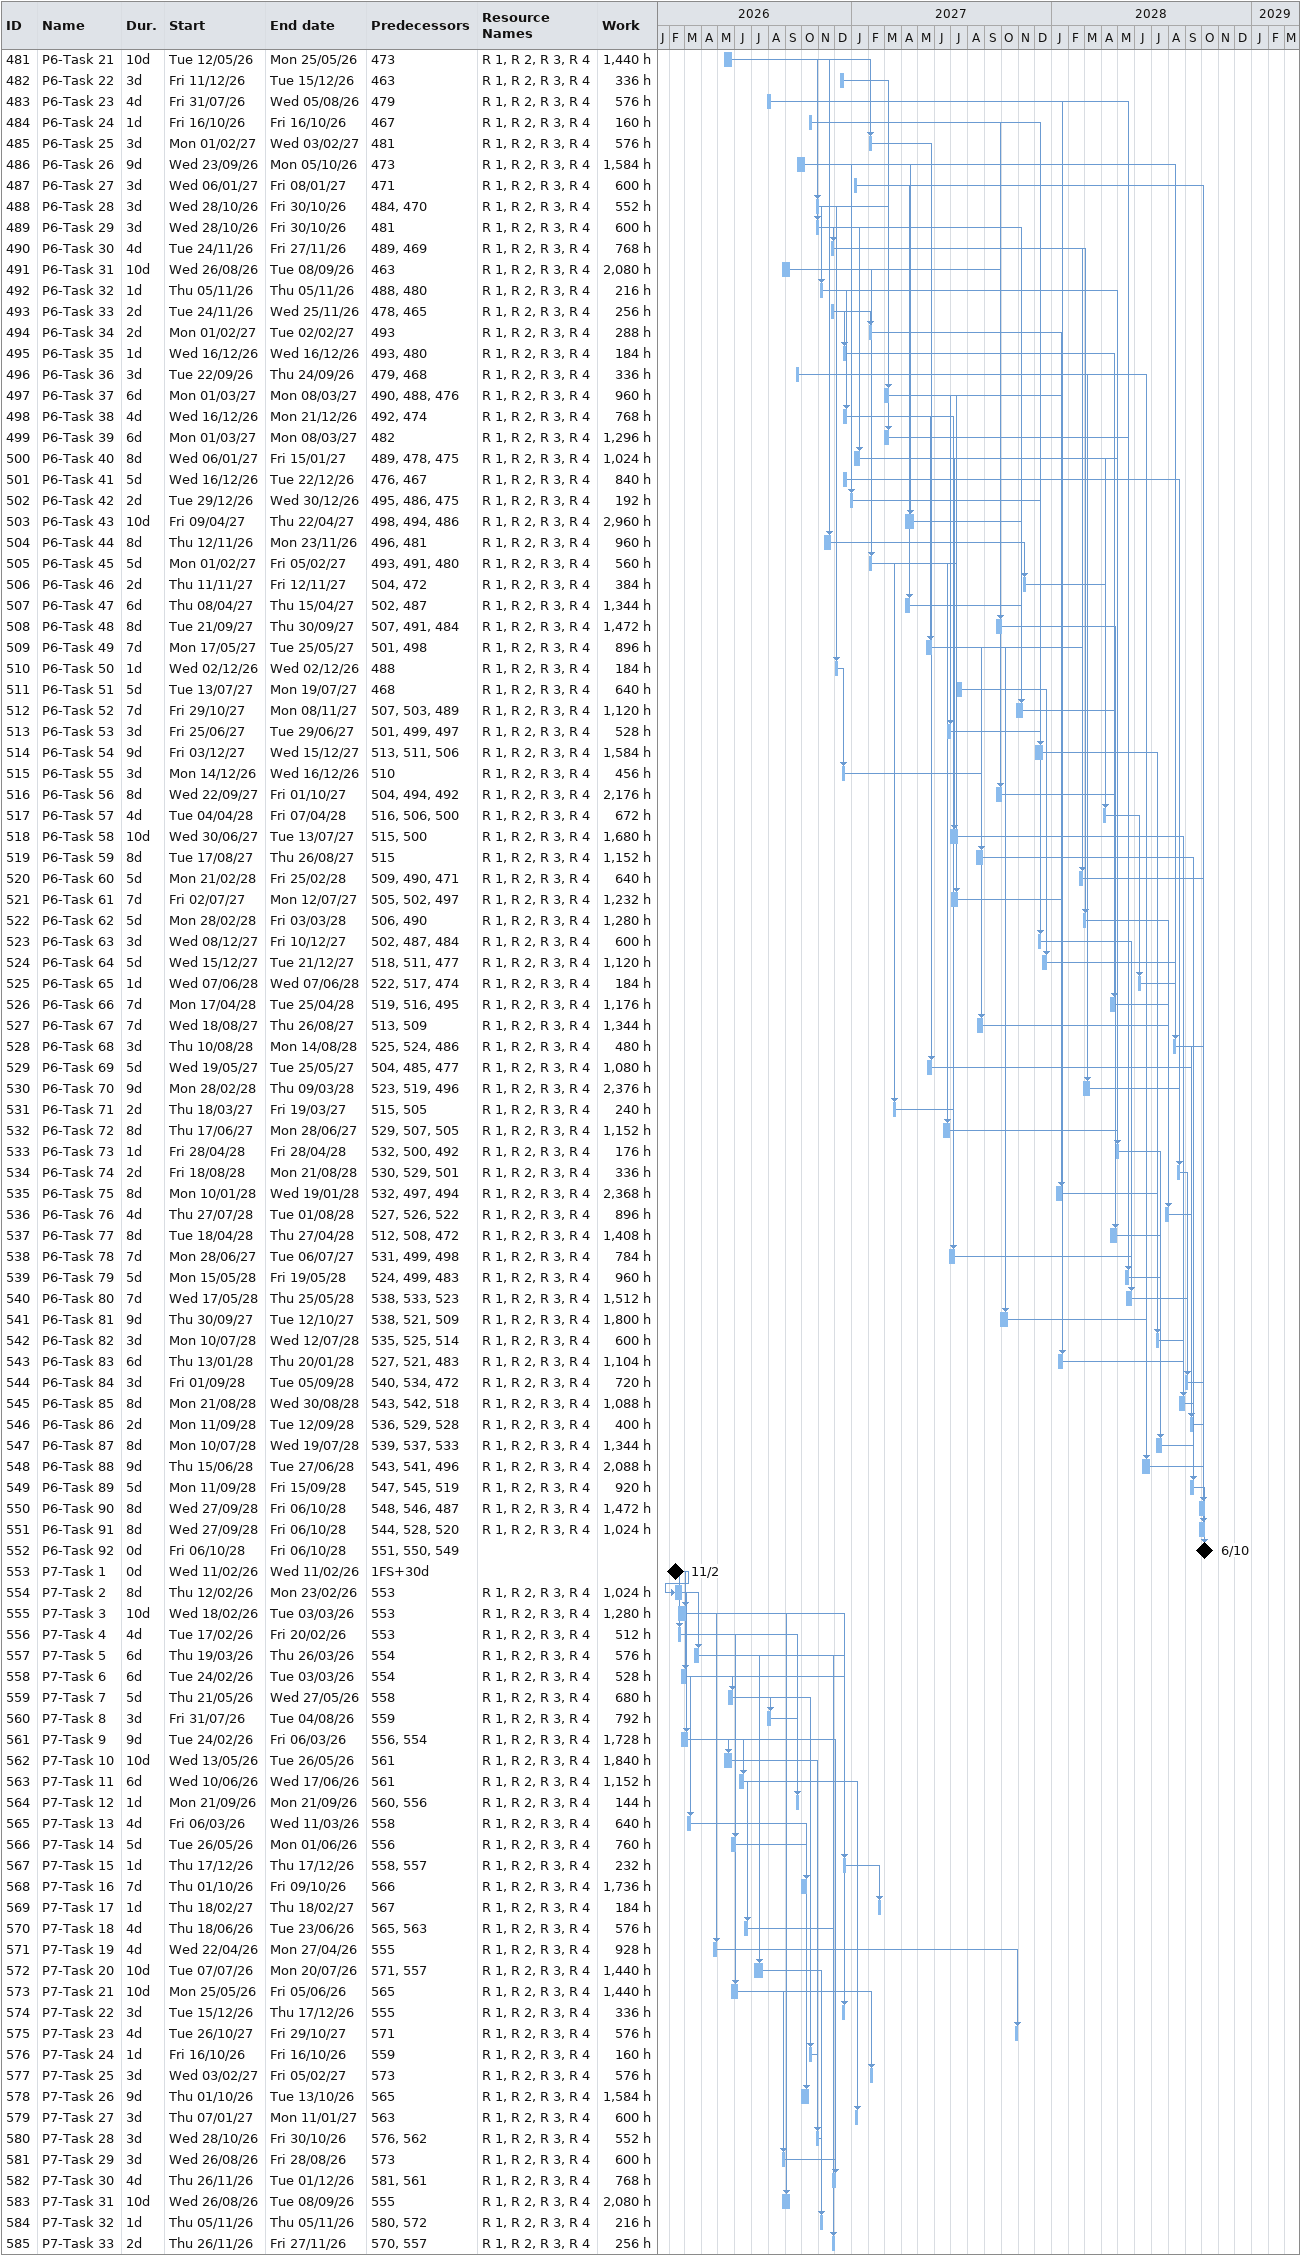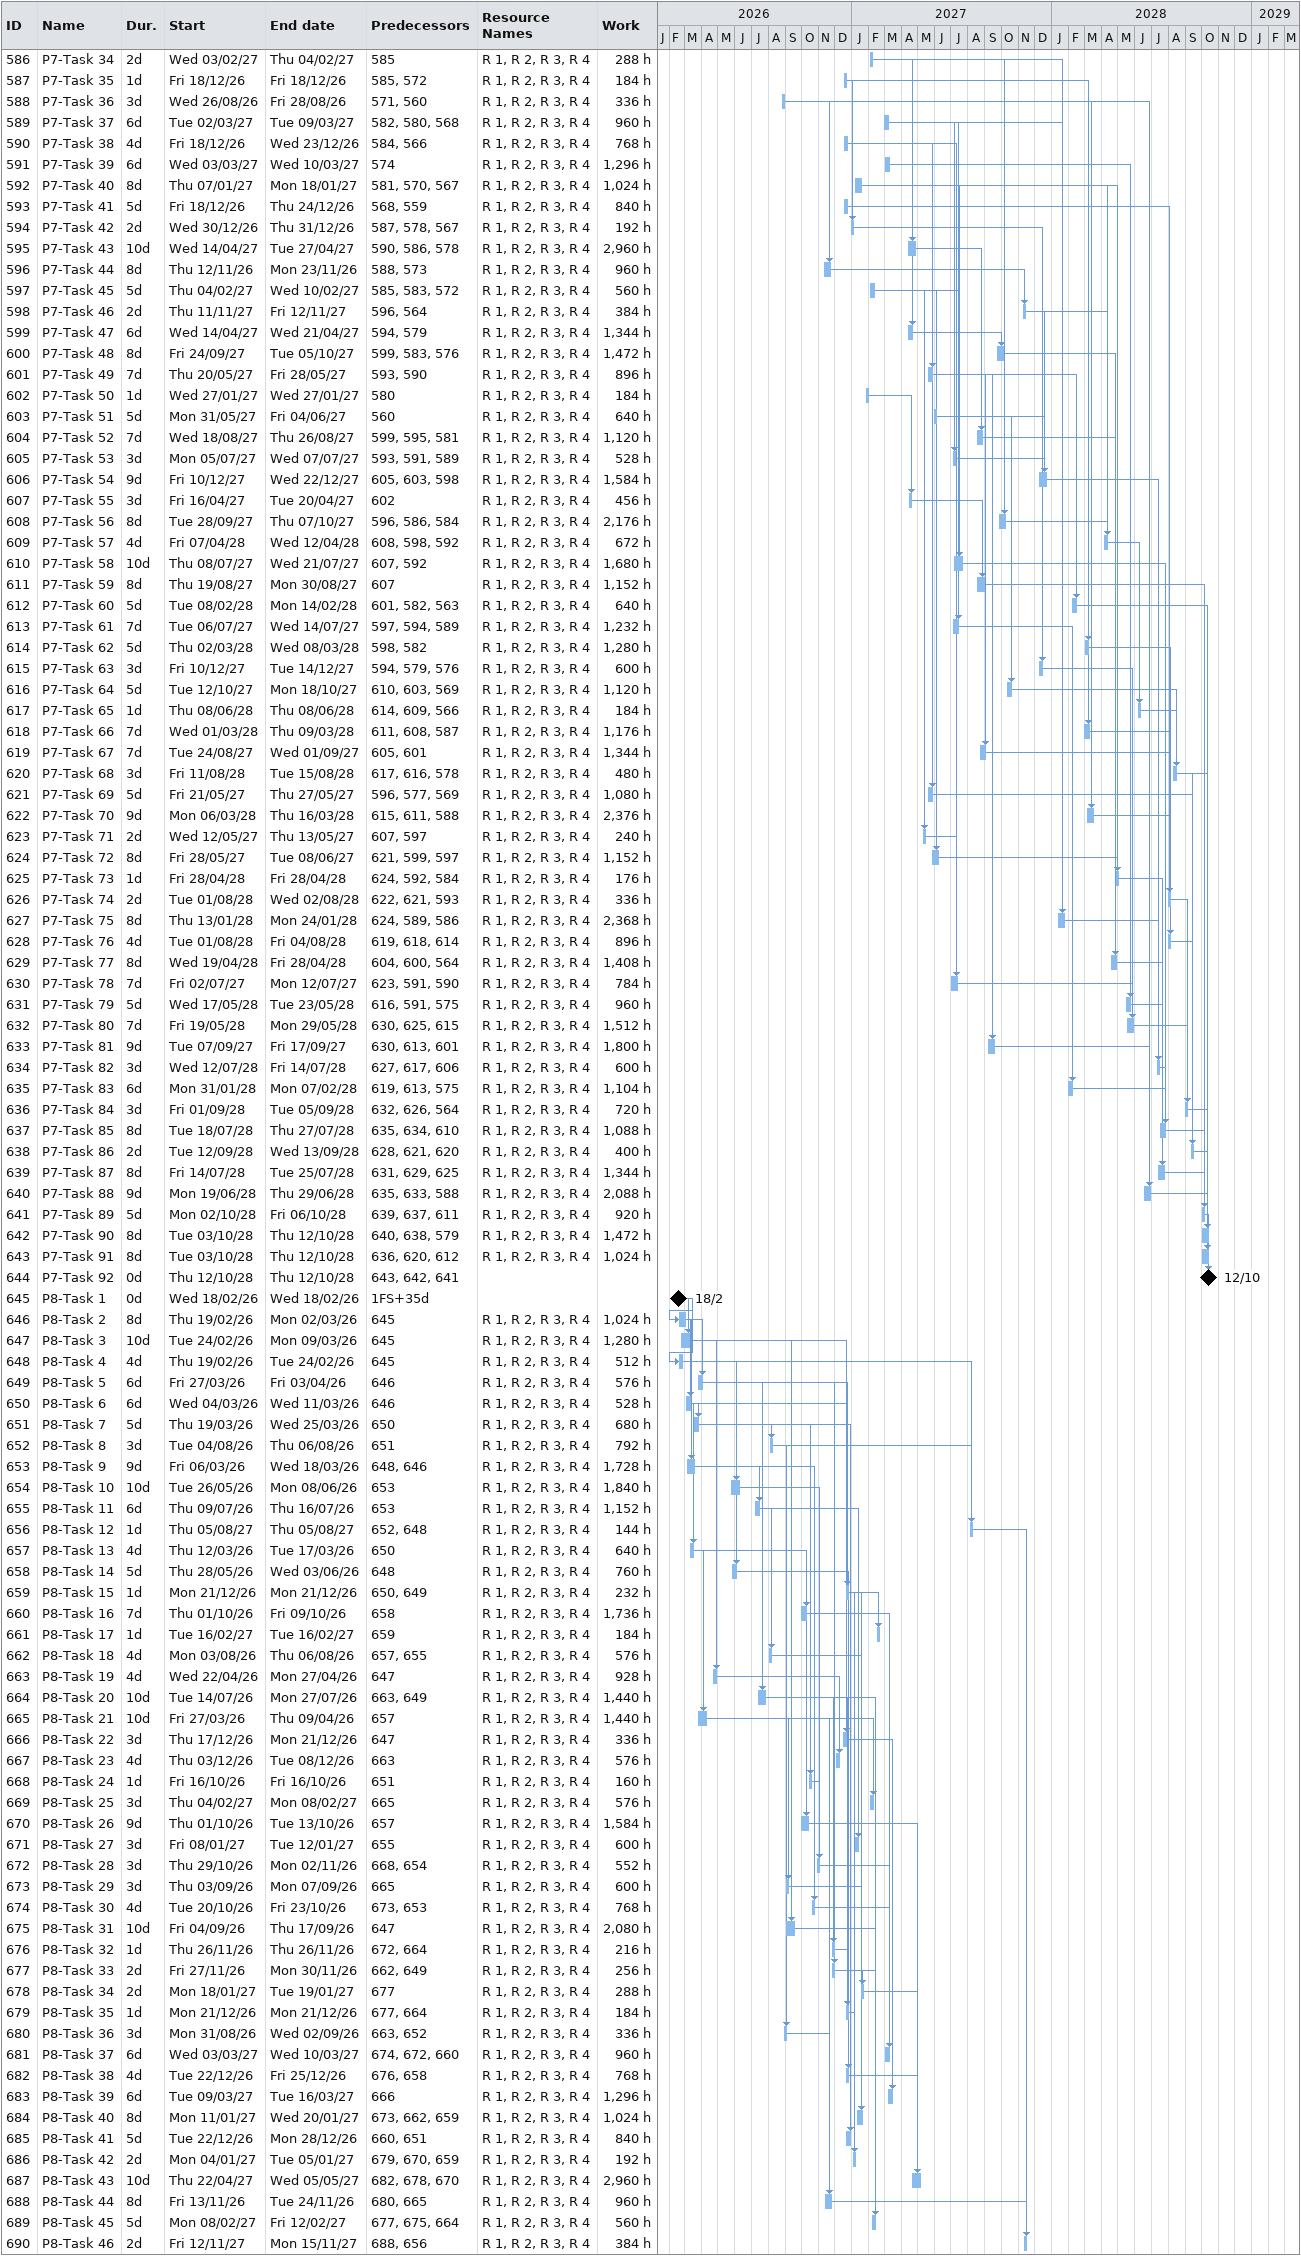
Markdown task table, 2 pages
| ID | Task | Duration | Start | Finish | Predecessors | Resources | Work (h) |
|---|---|---|---|---|---|---|---|
| 481 | P6-Task 21 | 10d | 2026-05-12 | 2026-05-25 | 473 | R 1, R 2, R 3, R 4 | 1440 |
| 482 | P6-Task 22 | 3d | 2026-12-11 | 2026-12-15 | 463 | R 1, R 2, R 3, R 4 | 336 |
| 483 | P6-Task 23 | 4d | 2026-07-31 | 2026-08-05 | 479 | R 1, R 2, R 3, R 4 | 576 |
| 484 | P6-Task 24 | 1d | 2026-10-16 | 2026-10-16 | 467 | R 1, R 2, R 3, R 4 | 160 |
| 485 | P6-Task 25 | 3d | 2027-02-01 | 2027-02-03 | 481 | R 1, R 2, R 3, R 4 | 576 |
| 486 | P6-Task 26 | 9d | 2026-09-23 | 2026-10-05 | 473 | R 1, R 2, R 3, R 4 | 1584 |
| 487 | P6-Task 27 | 3d | 2027-01-06 | 2027-01-08 | 471 | R 1, R 2, R 3, R 4 | 600 |
| 488 | P6-Task 28 | 3d | 2026-10-28 | 2026-10-30 | 484, 470 | R 1, R 2, R 3, R 4 | 552 |
| 489 | P6-Task 29 | 3d | 2026-10-28 | 2026-10-30 | 481 | R 1, R 2, R 3, R 4 | 600 |
| 490 | P6-Task 30 | 4d | 2026-11-24 | 2026-11-27 | 489, 469 | R 1, R 2, R 3, R 4 | 768 |
| 491 | P6-Task 31 | 10d | 2026-08-26 | 2026-09-08 | 463 | R 1, R 2, R 3, R 4 | 2080 |
| 492 | P6-Task 32 | 1d | 2026-11-05 | 2026-11-05 | 488, 480 | R 1, R 2, R 3, R 4 | 216 |
| 493 | P6-Task 33 | 2d | 2026-11-24 | 2026-11-25 | 478, 465 | R 1, R 2, R 3, R 4 | 256 |
| 494 | P6-Task 34 | 2d | 2027-02-01 | 2027-02-02 | 493 | R 1, R 2, R 3, R 4 | 288 |
| 495 | P6-Task 35 | 1d | 2026-12-16 | 2026-12-16 | 493, 480 | R 1, R 2, R 3, R 4 | 184 |
| 496 | P6-Task 36 | 3d | 2026-09-22 | 2026-09-24 | 479, 468 | R 1, R 2, R 3, R 4 | 336 |
| 497 | P6-Task 37 | 6d | 2027-03-01 | 2027-03-08 | 490, 488, 476 | R 1, R 2, R 3, R 4 | 960 |
| 498 | P6-Task 38 | 4d | 2026-12-16 | 2026-12-21 | 492, 474 | R 1, R 2, R 3, R 4 | 768 |
| 499 | P6-Task 39 | 6d | 2027-03-01 | 2027-03-08 | 482 | R 1, R 2, R 3, R 4 | 1296 |
| 500 | P6-Task 40 | 8d | 2027-01-06 | 2027-01-15 | 489, 478, 475 | R 1, R 2, R 3, R 4 | 1024 |
| 501 | P6-Task 41 | 5d | 2026-12-16 | 2026-12-22 | 476, 467 | R 1, R 2, R 3, R 4 | 840 |
| 502 | P6-Task 42 | 2d | 2026-12-29 | 2026-12-30 | 495, 486, 475 | R 1, R 2, R 3, R 4 | 192 |
| 503 | P6-Task 43 | 10d | 2027-04-09 | 2027-04-22 | 498, 494, 486 | R 1, R 2, R 3, R 4 | 2960 |
| 504 | P6-Task 44 | 8d | 2026-11-12 | 2026-11-23 | 496, 481 | R 1, R 2, R 3, R 4 | 960 |
| 505 | P6-Task 45 | 5d | 2027-02-01 | 2027-02-05 | 493, 491, 480 | R 1, R 2, R 3, R 4 | 560 |
| 506 | P6-Task 46 | 2d | 2027-11-11 | 2027-11-12 | 504, 472 | R 1, R 2, R 3, R 4 | 384 |
| 507 | P6-Task 47 | 6d | 2027-04-08 | 2027-04-15 | 502, 487 | R 1, R 2, R 3, R 4 | 1344 |
| 508 | P6-Task 48 | 8d | 2027-09-21 | 2027-09-30 | 507, 491, 484 | R 1, R 2, R 3, R 4 | 1472 |
| 509 | P6-Task 49 | 7d | 2027-05-17 | 2027-05-25 | 501, 498 | R 1, R 2, R 3, R 4 | 896 |
| 510 | P6-Task 50 | 1d | 2026-12-02 | 2026-12-02 | 488 | R 1, R 2, R 3, R 4 | 184 |
| 511 | P6-Task 51 | 5d | 2027-07-13 | 2027-07-19 | 468 | R 1, R 2, R 3, R 4 | 640 |
| 512 | P6-Task 52 | 7d | 2027-10-29 | 2027-11-08 | 507, 503, 489 | R 1, R 2, R 3, R 4 | 1120 |
| 513 | P6-Task 53 | 3d | 2027-06-25 | 2027-06-29 | 501, 499, 497 | R 1, R 2, R 3, R 4 | 528 |
| 514 | P6-Task 54 | 9d | 2027-12-03 | 2027-12-15 | 513, 511, 506 | R 1, R 2, R 3, R 4 | 1584 |
| 515 | P6-Task 55 | 3d | 2026-12-14 | 2026-12-16 | 510 | R 1, R 2, R 3, R 4 | 456 |
| 516 | P6-Task 56 | 8d | 2027-09-22 | 2027-10-01 | 504, 494, 492 | R 1, R 2, R 3, R 4 | 2176 |
| 517 | P6-Task 57 | 4d | 2028-04-04 | 2028-04-07 | 516, 506, 500 | R 1, R 2, R 3, R 4 | 672 |
| 518 | P6-Task 58 | 10d | 2027-06-30 | 2027-07-13 | 515, 500 | R 1, R 2, R 3, R 4 | 1680 |
| 519 | P6-Task 59 | 8d | 2027-08-17 | 2027-08-26 | 515 | R 1, R 2, R 3, R 4 | 1152 |
| 520 | P6-Task 60 | 5d | 2028-02-21 | 2028-02-25 | 509, 490, 471 | R 1, R 2, R 3, R 4 | 640 |
| 521 | P6-Task 61 | 7d | 2027-07-02 | 2027-07-12 | 505, 502, 497 | R 1, R 2, R 3, R 4 | 1232 |
| 522 | P6-Task 62 | 5d | 2028-02-28 | 2028-03-03 | 506, 490 | R 1, R 2, R 3, R 4 | 1280 |
| 523 | P6-Task 63 | 3d | 2027-12-08 | 2027-12-10 | 502, 487, 484 | R 1, R 2, R 3, R 4 | 600 |
| 524 | P6-Task 64 | 5d | 2027-12-15 | 2027-12-21 | 518, 511, 477 | R 1, R 2, R 3, R 4 | 1120 |
| 525 | P6-Task 65 | 1d | 2028-06-07 | 2028-06-07 | 522, 517, 474 | R 1, R 2, R 3, R 4 | 184 |
| 526 | P6-Task 66 | 7d | 2028-04-17 | 2028-04-25 | 519, 516, 495 | R 1, R 2, R 3, R 4 | 1176 |
| 527 | P6-Task 67 | 7d | 2027-08-18 | 2027-08-26 | 513, 509 | R 1, R 2, R 3, R 4 | 1344 |
| 528 | P6-Task 68 | 3d | 2028-08-10 | 2028-08-14 | 525, 524, 486 | R 1, R 2, R 3, R 4 | 480 |
| 529 | P6-Task 69 | 5d | 2027-05-19 | 2027-05-25 | 504, 485, 477 | R 1, R 2, R 3, R 4 | 1080 |
| 530 | P6-Task 70 | 9d | 2028-02-28 | 2028-03-09 | 523, 519, 496 | R 1, R 2, R 3, R 4 | 2376 |
| 531 | P6-Task 71 | 2d | 2027-03-18 | 2027-03-19 | 515, 505 | R 1, R 2, R 3, R 4 | 240 |
| 532 | P6-Task 72 | 8d | 2027-06-17 | 2027-06-28 | 529, 507, 505 | R 1, R 2, R 3, R 4 | 1152 |
| 533 | P6-Task 73 | 1d | 2028-04-28 | 2028-04-28 | 532, 500, 492 | R 1, R 2, R 3, R 4 | 176 |
| 534 | P6-Task 74 | 2d | 2028-08-18 | 2028-08-21 | 530, 529, 501 | R 1, R 2, R 3, R 4 | 336 |
| 535 | P6-Task 75 | 8d | 2028-01-10 | 2028-01-19 | 532, 497, 494 | R 1, R 2, R 3, R 4 | 2368 |
| 536 | P6-Task 76 | 4d | 2028-07-27 | 2028-08-01 | 527, 526, 522 | R 1, R 2, R 3, R 4 | 896 |
| 537 | P6-Task 77 | 8d | 2028-04-18 | 2028-04-27 | 512, 508, 472 | R 1, R 2, R 3, R 4 | 1408 |
| 538 | P6-Task 78 | 7d | 2027-06-28 | 2027-07-06 | 531, 499, 498 | R 1, R 2, R 3, R 4 | 784 |
| 539 | P6-Task 79 | 5d | 2028-05-15 | 2028-05-19 | 524, 499, 483 | R 1, R 2, R 3, R 4 | 960 |
| 540 | P6-Task 80 | 7d | 2028-05-17 | 2028-05-25 | 538, 533, 523 | R 1, R 2, R 3, R 4 | 1512 |
| 541 | P6-Task 81 | 9d | 2027-09-30 | 2027-10-12 | 538, 521, 509 | R 1, R 2, R 3, R 4 | 1800 |
| 542 | P6-Task 82 | 3d | 2028-07-10 | 2028-07-12 | 535, 525, 514 | R 1, R 2, R 3, R 4 | 600 |
| 543 | P6-Task 83 | 6d | 2028-01-13 | 2028-01-20 | 527, 521, 483 | R 1, R 2, R 3, R 4 | 1104 |
| 544 | P6-Task 84 | 3d | 2028-09-01 | 2028-09-05 | 540, 534, 472 | R 1, R 2, R 3, R 4 | 720 |
| 545 | P6-Task 85 | 8d | 2028-08-21 | 2028-08-30 | 543, 542, 518 | R 1, R 2, R 3, R 4 | 1088 |
| 546 | P6-Task 86 | 2d | 2028-09-11 | 2028-09-12 | 536, 529, 528 | R 1, R 2, R 3, R 4 | 400 |
| 547 | P6-Task 87 | 8d | 2028-07-10 | 2028-07-19 | 539, 537, 533 | R 1, R 2, R 3, R 4 | 1344 |
| 548 | P6-Task 88 | 9d | 2028-06-15 | 2028-06-27 | 543, 541, 496 | R 1, R 2, R 3, R 4 | 2088 |
| 549 | P6-Task 89 | 5d | 2028-09-11 | 2028-09-15 | 547, 545, 519 | R 1, R 2, R 3, R 4 | 920 |
| 550 | P6-Task 90 | 8d | 2028-09-27 | 2028-10-06 | 548, 546, 487 | R 1, R 2, R 3, R 4 | 1472 |
| 551 | P6-Task 91 | 8d | 2028-09-27 | 2028-10-06 | 544, 528, 520 | R 1, R 2, R 3, R 4 | 1024 |
| 552 | P6-Task 92 | 0d | 2028-10-06 | 2028-10-06 | 551, 550, 549 |  |  |
| 553 | P7-Task 1 | 0d | 2026-02-11 | 2026-02-11 | 1FS+30d |  |  |
| 554 | P7-Task 2 | 8d | 2026-02-12 | 2026-02-23 | 553 | R 1, R 2, R 3, R 4 | 1024 |
| 555 | P7-Task 3 | 10d | 2026-02-18 | 2026-03-03 | 553 | R 1, R 2, R 3, R 4 | 1280 |
| 556 | P7-Task 4 | 4d | 2026-02-17 | 2026-02-20 | 553 | R 1, R 2, R 3, R 4 | 512 |
| 557 | P7-Task 5 | 6d | 2026-03-19 | 2026-03-26 | 554 | R 1, R 2, R 3, R 4 | 576 |
| 558 | P7-Task 6 | 6d | 2026-02-24 | 2026-03-03 | 554 | R 1, R 2, R 3, R 4 | 528 |
| 559 | P7-Task 7 | 5d | 2026-05-21 | 2026-05-27 | 558 | R 1, R 2, R 3, R 4 | 680 |
| 560 | P7-Task 8 | 3d | 2026-07-31 | 2026-08-04 | 559 | R 1, R 2, R 3, R 4 | 792 |
| 561 | P7-Task 9 | 9d | 2026-02-24 | 2026-03-06 | 556, 554 | R 1, R 2, R 3, R 4 | 1728 |
| 562 | P7-Task 10 | 10d | 2026-05-13 | 2026-05-26 | 561 | R 1, R 2, R 3, R 4 | 1840 |
| 563 | P7-Task 11 | 6d | 2026-06-10 | 2026-06-17 | 561 | R 1, R 2, R 3, R 4 | 1152 |
| 564 | P7-Task 12 | 1d | 2026-09-21 | 2026-09-21 | 560, 556 | R 1, R 2, R 3, R 4 | 144 |
| 565 | P7-Task 13 | 4d | 2026-03-06 | 2026-03-11 | 558 | R 1, R 2, R 3, R 4 | 640 |
| 566 | P7-Task 14 | 5d | 2026-05-26 | 2026-06-01 | 556 | R 1, R 2, R 3, R 4 | 760 |
| 567 | P7-Task 15 | 1d | 2026-12-17 | 2026-12-17 | 558, 557 | R 1, R 2, R 3, R 4 | 232 |
| 568 | P7-Task 16 | 7d | 2026-10-01 | 2026-10-09 | 566 | R 1, R 2, R 3, R 4 | 1736 |
| 569 | P7-Task 17 | 1d | 2027-02-18 | 2027-02-18 | 567 | R 1, R 2, R 3, R 4 | 184 |
| 570 | P7-Task 18 | 4d | 2026-06-18 | 2026-06-23 | 565, 563 | R 1, R 2, R 3, R 4 | 576 |
| 571 | P7-Task 19 | 4d | 2026-04-22 | 2026-04-27 | 555 | R 1, R 2, R 3, R 4 | 928 |
| 572 | P7-Task 20 | 10d | 2026-07-07 | 2026-07-20 | 571, 557 | R 1, R 2, R 3, R 4 | 1440 |
| 573 | P7-Task 21 | 10d | 2026-05-25 | 2026-06-05 | 565 | R 1, R 2, R 3, R 4 | 1440 |
| 574 | P7-Task 22 | 3d | 2026-12-15 | 2026-12-17 | 555 | R 1, R 2, R 3, R 4 | 336 |
| 575 | P7-Task 23 | 4d | 2027-10-26 | 2027-10-29 | 571 | R 1, R 2, R 3, R 4 | 576 |
| 576 | P7-Task 24 | 1d | 2026-10-16 | 2026-10-16 | 559 | R 1, R 2, R 3, R 4 | 160 |
| 577 | P7-Task 25 | 3d | 2027-02-03 | 2027-02-05 | 573 | R 1, R 2, R 3, R 4 | 576 |
| 578 | P7-Task 26 | 9d | 2026-10-01 | 2026-10-13 | 565 | R 1, R 2, R 3, R 4 | 1584 |
| 579 | P7-Task 27 | 3d | 2027-01-07 | 2027-01-11 | 563 | R 1, R 2, R 3, R 4 | 600 |
| 580 | P7-Task 28 | 3d | 2026-10-28 | 2026-10-30 | 576, 562 | R 1, R 2, R 3, R 4 | 552 |
| 581 | P7-Task 29 | 3d | 2026-08-26 | 2026-08-28 | 573 | R 1, R 2, R 3, R 4 | 600 |
| 582 | P7-Task 30 | 4d | 2026-11-26 | 2026-12-01 | 581, 561 | R 1, R 2, R 3, R 4 | 768 |
| 583 | P7-Task 31 | 10d | 2026-08-26 | 2026-09-08 | 555 | R 1, R 2, R 3, R 4 | 2080 |
| 584 | P7-Task 32 | 1d | 2026-11-05 | 2026-11-05 | 580, 572 | R 1, R 2, R 3, R 4 | 216 |
| 585 | P7-Task 33 | 2d | 2026-11-26 | 2026-11-27 | 570, 557 | R 1, R 2, R 3, R 4 | 256 |
| 586 | P7-Task 34 | 2d | 2027-02-03 | 2027-02-04 | 585 | R 1, R 2, R 3, R 4 | 288 |
| 587 | P7-Task 35 | 1d | 2026-12-18 | 2026-12-18 | 585, 572 | R 1, R 2, R 3, R 4 | 184 |
| 588 | P7-Task 36 | 3d | 2026-08-26 | 2026-08-28 | 571, 560 | R 1, R 2, R 3, R 4 | 336 |
| 589 | P7-Task 37 | 6d | 2027-03-02 | 2027-03-09 | 582, 580, 568 | R 1, R 2, R 3, R 4 | 960 |
| 590 | P7-Task 38 | 4d | 2026-12-18 | 2026-12-23 | 584, 566 | R 1, R 2, R 3, R 4 | 768 |
| 591 | P7-Task 39 | 6d | 2027-03-03 | 2027-03-10 | 574 | R 1, R 2, R 3, R 4 | 1296 |
| 592 | P7-Task 40 | 8d | 2027-01-07 | 2027-01-18 | 581, 570, 567 | R 1, R 2, R 3, R 4 | 1024 |
| 593 | P7-Task 41 | 5d | 2026-12-18 | 2026-12-24 | 568, 559 | R 1, R 2, R 3, R 4 | 840 |
| 594 | P7-Task 42 | 2d | 2026-12-30 | 2026-12-31 | 587, 578, 567 | R 1, R 2, R 3, R 4 | 192 |
| 595 | P7-Task 43 | 10d | 2027-04-14 | 2027-04-27 | 590, 586, 578 | R 1, R 2, R 3, R 4 | 2960 |
| 596 | P7-Task 44 | 8d | 2026-11-12 | 2026-11-23 | 588, 573 | R 1, R 2, R 3, R 4 | 960 |
| 597 | P7-Task 45 | 5d | 2027-02-04 | 2027-02-10 | 585, 583, 572 | R 1, R 2, R 3, R 4 | 560 |
| 598 | P7-Task 46 | 2d | 2027-11-11 | 2027-11-12 | 596, 564 | R 1, R 2, R 3, R 4 | 384 |
| 599 | P7-Task 47 | 6d | 2027-04-14 | 2027-04-21 | 594, 579 | R 1, R 2, R 3, R 4 | 1344 |
| 600 | P7-Task 48 | 8d | 2027-09-24 | 2027-10-05 | 599, 583, 576 | R 1, R 2, R 3, R 4 | 1472 |
| 601 | P7-Task 49 | 7d | 2027-05-20 | 2027-05-28 | 593, 590 | R 1, R 2, R 3, R 4 | 896 |
| 602 | P7-Task 50 | 1d | 2027-01-27 | 2027-01-27 | 580 | R 1, R 2, R 3, R 4 | 184 |
| 603 | P7-Task 51 | 5d | 2027-05-31 | 2027-06-04 | 560 | R 1, R 2, R 3, R 4 | 640 |
| 604 | P7-Task 52 | 7d | 2027-08-18 | 2027-08-26 | 599, 595, 581 | R 1, R 2, R 3, R 4 | 1120 |
| 605 | P7-Task 53 | 3d | 2027-07-05 | 2027-07-07 | 593, 591, 589 | R 1, R 2, R 3, R 4 | 528 |
| 606 | P7-Task 54 | 9d | 2027-12-10 | 2027-12-22 | 605, 603, 598 | R 1, R 2, R 3, R 4 | 1584 |
| 607 | P7-Task 55 | 3d | 2027-04-16 | 2027-04-20 | 602 | R 1, R 2, R 3, R 4 | 456 |
| 608 | P7-Task 56 | 8d | 2027-09-28 | 2027-10-07 | 596, 586, 584 | R 1, R 2, R 3, R 4 | 2176 |
| 609 | P7-Task 57 | 4d | 2028-04-07 | 2028-04-12 | 608, 598, 592 | R 1, R 2, R 3, R 4 | 672 |
| 610 | P7-Task 58 | 10d | 2027-07-08 | 2027-07-21 | 607, 592 | R 1, R 2, R 3, R 4 | 1680 |
| 611 | P7-Task 59 | 8d | 2027-08-19 | 2027-08-30 | 607 | R 1, R 2, R 3, R 4 | 1152 |
| 612 | P7-Task 60 | 5d | 2028-02-08 | 2028-02-14 | 601, 582, 563 | R 1, R 2, R 3, R 4 | 640 |
| 613 | P7-Task 61 | 7d | 2027-07-06 | 2027-07-14 | 597, 594, 589 | R 1, R 2, R 3, R 4 | 1232 |
| 614 | P7-Task 62 | 5d | 2028-03-02 | 2028-03-08 | 598, 582 | R 1, R 2, R 3, R 4 | 1280 |
| 615 | P7-Task 63 | 3d | 2027-12-10 | 2027-12-14 | 594, 579, 576 | R 1, R 2, R 3, R 4 | 600 |
| 616 | P7-Task 64 | 5d | 2027-10-12 | 2027-10-18 | 610, 603, 569 | R 1, R 2, R 3, R 4 | 1120 |
| 617 | P7-Task 65 | 1d | 2028-06-08 | 2028-06-08 | 614, 609, 566 | R 1, R 2, R 3, R 4 | 184 |
| 618 | P7-Task 66 | 7d | 2028-03-01 | 2028-03-09 | 611, 608, 587 | R 1, R 2, R 3, R 4 | 1176 |
| 619 | P7-Task 67 | 7d | 2027-08-24 | 2027-09-01 | 605, 601 | R 1, R 2, R 3, R 4 | 1344 |
| 620 | P7-Task 68 | 3d | 2028-08-11 | 2028-08-15 | 617, 616, 578 | R 1, R 2, R 3, R 4 | 480 |
| 621 | P7-Task 69 | 5d | 2027-05-21 | 2027-05-27 | 596, 577, 569 | R 1, R 2, R 3, R 4 | 1080 |
| 622 | P7-Task 70 | 9d | 2028-03-06 | 2028-03-16 | 615, 611, 588 | R 1, R 2, R 3, R 4 | 2376 |
| 623 | P7-Task 71 | 2d | 2027-05-12 | 2027-05-13 | 607, 597 | R 1, R 2, R 3, R 4 | 240 |
| 624 | P7-Task 72 | 8d | 2027-05-28 | 2027-06-08 | 621, 599, 597 | R 1, R 2, R 3, R 4 | 1152 |
| 625 | P7-Task 73 | 1d | 2028-04-28 | 2028-04-28 | 624, 592, 584 | R 1, R 2, R 3, R 4 | 176 |
| 626 | P7-Task 74 | 2d | 2028-08-01 | 2028-08-02 | 622, 621, 593 | R 1, R 2, R 3, R 4 | 336 |
| 627 | P7-Task 75 | 8d | 2028-01-13 | 2028-01-24 | 624, 589, 586 | R 1, R 2, R 3, R 4 | 2368 |
| 628 | P7-Task 76 | 4d | 2028-08-01 | 2028-08-04 | 619, 618, 614 | R 1, R 2, R 3, R 4 | 896 |
| 629 | P7-Task 77 | 8d | 2028-04-19 | 2028-04-28 | 604, 600, 564 | R 1, R 2, R 3, R 4 | 1408 |
| 630 | P7-Task 78 | 7d | 2027-07-02 | 2027-07-12 | 623, 591, 590 | R 1, R 2, R 3, R 4 | 784 |
| 631 | P7-Task 79 | 5d | 2028-05-17 | 2028-05-23 | 616, 591, 575 | R 1, R 2, R 3, R 4 | 960 |
| 632 | P7-Task 80 | 7d | 2028-05-19 | 2028-05-29 | 630, 625, 615 | R 1, R 2, R 3, R 4 | 1512 |
| 633 | P7-Task 81 | 9d | 2027-09-07 | 2027-09-17 | 630, 613, 601 | R 1, R 2, R 3, R 4 | 1800 |
| 634 | P7-Task 82 | 3d | 2028-07-12 | 2028-07-14 | 627, 617, 606 | R 1, R 2, R 3, R 4 | 600 |
| 635 | P7-Task 83 | 6d | 2028-01-31 | 2028-02-07 | 619, 613, 575 | R 1, R 2, R 3, R 4 | 1104 |
| 636 | P7-Task 84 | 3d | 2028-09-01 | 2028-09-05 | 632, 626, 564 | R 1, R 2, R 3, R 4 | 720 |
| 637 | P7-Task 85 | 8d | 2028-07-18 | 2028-07-27 | 635, 634, 610 | R 1, R 2, R 3, R 4 | 1088 |
| 638 | P7-Task 86 | 2d | 2028-09-12 | 2028-09-13 | 628, 621, 620 | R 1, R 2, R 3, R 4 | 400 |
| 639 | P7-Task 87 | 8d | 2028-07-14 | 2028-07-25 | 631, 629, 625 | R 1, R 2, R 3, R 4 | 1344 |
| 640 | P7-Task 88 | 9d | 2028-06-19 | 2028-06-29 | 635, 633, 588 | R 1, R 2, R 3, R 4 | 2088 |
| 641 | P7-Task 89 | 5d | 2028-10-02 | 2028-10-06 | 639, 637, 611 | R 1, R 2, R 3, R 4 | 920 |
| 642 | P7-Task 90 | 8d | 2028-10-03 | 2028-10-12 | 640, 638, 579 | R 1, R 2, R 3, R 4 | 1472 |
| 643 | P7-Task 91 | 8d | 2028-10-03 | 2028-10-12 | 636, 620, 612 | R 1, R 2, R 3, R 4 | 1024 |
| 644 | P7-Task 92 | 0d | 2028-10-12 | 2028-10-12 | 643, 642, 641 |  |  |
| 645 | P8-Task 1 | 0d | 2026-02-18 | 2026-02-18 | 1FS+35d |  |  |
| 646 | P8-Task 2 | 8d | 2026-02-19 | 2026-03-02 | 645 | R 1, R 2, R 3, R 4 | 1024 |
| 647 | P8-Task 3 | 10d | 2026-02-24 | 2026-03-09 | 645 | R 1, R 2, R 3, R 4 | 1280 |
| 648 | P8-Task 4 | 4d | 2026-02-19 | 2026-02-24 | 645 | R 1, R 2, R 3, R 4 | 512 |
| 649 | P8-Task 5 | 6d | 2026-03-27 | 2026-04-03 | 646 | R 1, R 2, R 3, R 4 | 576 |
| 650 | P8-Task 6 | 6d | 2026-03-04 | 2026-03-11 | 646 | R 1, R 2, R 3, R 4 | 528 |
| 651 | P8-Task 7 | 5d | 2026-03-19 | 2026-03-25 | 650 | R 1, R 2, R 3, R 4 | 680 |
| 652 | P8-Task 8 | 3d | 2026-08-04 | 2026-08-06 | 651 | R 1, R 2, R 3, R 4 | 792 |
| 653 | P8-Task 9 | 9d | 2026-03-06 | 2026-03-18 | 648, 646 | R 1, R 2, R 3, R 4 | 1728 |
| 654 | P8-Task 10 | 10d | 2026-05-26 | 2026-06-08 | 653 | R 1, R 2, R 3, R 4 | 1840 |
| 655 | P8-Task 11 | 6d | 2026-07-09 | 2026-07-16 | 653 | R 1, R 2, R 3, R 4 | 1152 |
| 656 | P8-Task 12 | 1d | 2027-08-05 | 2027-08-05 | 652, 648 | R 1, R 2, R 3, R 4 | 144 |
| 657 | P8-Task 13 | 4d | 2026-03-12 | 2026-03-17 | 650 | R 1, R 2, R 3, R 4 | 640 |
| 658 | P8-Task 14 | 5d | 2026-05-28 | 2026-06-03 | 648 | R 1, R 2, R 3, R 4 | 760 |
| 659 | P8-Task 15 | 1d | 2026-12-21 | 2026-12-21 | 650, 649 | R 1, R 2, R 3, R 4 | 232 |
| 660 | P8-Task 16 | 7d | 2026-10-01 | 2026-10-09 | 658 | R 1, R 2, R 3, R 4 | 1736 |
| 661 | P8-Task 17 | 1d | 2027-02-16 | 2027-02-16 | 659 | R 1, R 2, R 3, R 4 | 184 |
| 662 | P8-Task 18 | 4d | 2026-08-03 | 2026-08-06 | 657, 655 | R 1, R 2, R 3, R 4 | 576 |
| 663 | P8-Task 19 | 4d | 2026-04-22 | 2026-04-27 | 647 | R 1, R 2, R 3, R 4 | 928 |
| 664 | P8-Task 20 | 10d | 2026-07-14 | 2026-07-27 | 663, 649 | R 1, R 2, R 3, R 4 | 1440 |
| 665 | P8-Task 21 | 10d | 2026-03-27 | 2026-04-09 | 657 | R 1, R 2, R 3, R 4 | 1440 |
| 666 | P8-Task 22 | 3d | 2026-12-17 | 2026-12-21 | 647 | R 1, R 2, R 3, R 4 | 336 |
| 667 | P8-Task 23 | 4d | 2026-12-03 | 2026-12-08 | 663 | R 1, R 2, R 3, R 4 | 576 |
| 668 | P8-Task 24 | 1d | 2026-10-16 | 2026-10-16 | 651 | R 1, R 2, R 3, R 4 | 160 |
| 669 | P8-Task 25 | 3d | 2027-02-04 | 2027-02-08 | 665 | R 1, R 2, R 3, R 4 | 576 |
| 670 | P8-Task 26 | 9d | 2026-10-01 | 2026-10-13 | 657 | R 1, R 2, R 3, R 4 | 1584 |
| 671 | P8-Task 27 | 3d | 2027-01-08 | 2027-01-12 | 655 | R 1, R 2, R 3, R 4 | 600 |
| 672 | P8-Task 28 | 3d | 2026-10-29 | 2026-11-02 | 668, 654 | R 1, R 2, R 3, R 4 | 552 |
| 673 | P8-Task 29 | 3d | 2026-09-03 | 2026-09-07 | 665 | R 1, R 2, R 3, R 4 | 600 |
| 674 | P8-Task 30 | 4d | 2026-10-20 | 2026-10-23 | 673, 653 | R 1, R 2, R 3, R 4 | 768 |
| 675 | P8-Task 31 | 10d | 2026-09-04 | 2026-09-17 | 647 | R 1, R 2, R 3, R 4 | 2080 |
| 676 | P8-Task 32 | 1d | 2026-11-26 | 2026-11-26 | 672, 664 | R 1, R 2, R 3, R 4 | 216 |
| 677 | P8-Task 33 | 2d | 2026-11-27 | 2026-11-30 | 662, 649 | R 1, R 2, R 3, R 4 | 256 |
| 678 | P8-Task 34 | 2d | 2027-01-18 | 2027-01-19 | 677 | R 1, R 2, R 3, R 4 | 288 |
| 679 | P8-Task 35 | 1d | 2026-12-21 | 2026-12-21 | 677, 664 | R 1, R 2, R 3, R 4 | 184 |
| 680 | P8-Task 36 | 3d | 2026-08-31 | 2026-09-02 | 663, 652 | R 1, R 2, R 3, R 4 | 336 |
| 681 | P8-Task 37 | 6d | 2027-03-03 | 2027-03-10 | 674, 672, 660 | R 1, R 2, R 3, R 4 | 960 |
| 682 | P8-Task 38 | 4d | 2026-12-22 | 2026-12-25 | 676, 658 | R 1, R 2, R 3, R 4 | 768 |
| 683 | P8-Task 39 | 6d | 2027-03-09 | 2027-03-16 | 666 | R 1, R 2, R 3, R 4 | 1296 |
| 684 | P8-Task 40 | 8d | 2027-01-11 | 2027-01-20 | 673, 662, 659 | R 1, R 2, R 3, R 4 | 1024 |
| 685 | P8-Task 41 | 5d | 2026-12-22 | 2026-12-28 | 660, 651 | R 1, R 2, R 3, R 4 | 840 |
| 686 | P8-Task 42 | 2d | 2027-01-04 | 2027-01-05 | 679, 670, 659 | R 1, R 2, R 3, R 4 | 192 |
| 687 | P8-Task 43 | 10d | 2027-04-22 | 2027-05-05 | 682, 678, 670 | R 1, R 2, R 3, R 4 | 2960 |
| 688 | P8-Task 44 | 8d | 2026-11-13 | 2026-11-24 | 680, 665 | R 1, R 2, R 3, R 4 | 960 |
| 689 | P8-Task 45 | 5d | 2027-02-08 | 2027-02-12 | 677, 675, 664 | R 1, R 2, R 3, R 4 | 560 |
| 690 | P8-Task 46 | 2d | 2027-11-12 | 2027-11-15 | 688, 656 | R 1, R 2, R 3, R 4 | 384 |
